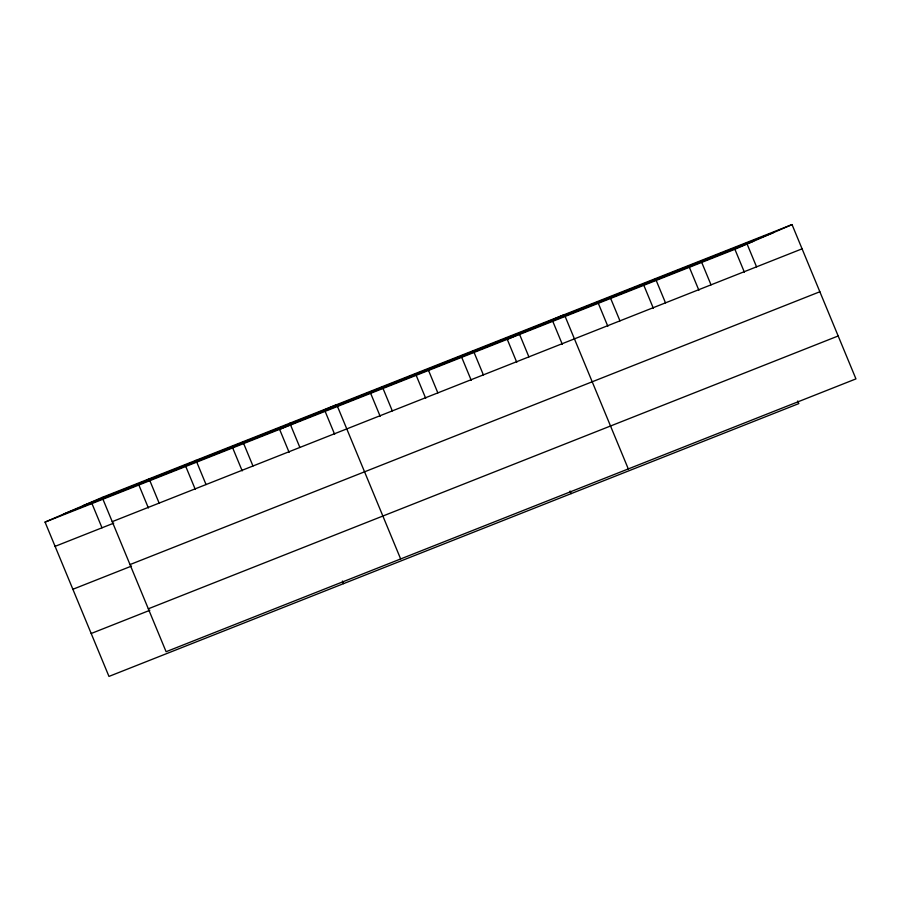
<?xml version="1.0" encoding="UTF-8"?>
<svg xmlns="http://www.w3.org/2000/svg" width="901" height="901" viewBox="0 0 901 901"><rect width="100%" height="100%" fill="white"/><g stroke="black" fill="none" stroke-linecap="round" stroke-linejoin="round"><path stroke-width="1.35" d="M797.734 400.99L798.815 403.592L108.965 676.414L45.05 522.107L102.185 497.408L792.035 224.586L855.95 378.893L166.099 651.716L102.185 497.408M45.05 522.107L734.901 249.284L792.035 224.586M83.331 505.562L773.182 232.74M63.903 513.953L753.754 241.141M112.231 521.656L802.081 248.834M55.096 546.355L113.729 523.166M130.014 564.578L819.854 291.755M72.868 589.277L131.512 566.087M148.327 608.794L838.178 335.972M91.192 633.493L149.825 610.304M746.501 242.594L756.547 266.842M734.901 249.284L744.406 272.26M700.978 260.603L711.024 284.851M689.366 267.293L698.883 290.268M655.444 278.6L665.49 302.849M643.832 285.302L653.349 308.277M609.921 296.609L619.956 320.857M598.309 303.31L607.826 326.275M628.301 468.925L564.386 314.618L507.252 339.317L516.757 362.292M552.775 321.308L562.292 344.283M518.852 332.627L528.898 356.875M570.085 491.022L571.166 493.624M473.329 350.635L483.375 374.884M461.717 357.325L471.234 380.301M427.795 368.633L437.841 392.881M416.183 375.334L425.7 398.298M382.272 386.642L392.307 410.89M370.66 393.343L380.177 416.307M400.652 558.958L336.737 404.65L279.603 429.349L289.108 452.325M325.126 411.34L334.643 434.316M289.829 423.2L299.875 447.448M342.436 581.055L343.518 583.657M242.921 441.749L252.967 465.997M232.683 447.898L242.2 470.874M196.013 460.31L206.047 484.558M185.775 466.459L195.292 489.423M149.104 478.859L159.139 503.107M138.867 485.008L148.383 507.973M91.958 503.558L102.004 527.806"/></g></svg>
